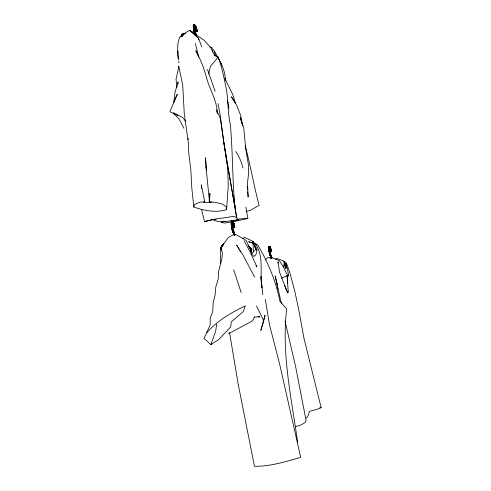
<?xml version="1.0" encoding="UTF-8"?>
<svg xmlns="http://www.w3.org/2000/svg" width="491" height="491" viewBox="0 0 491 491"><rect width="100%" height="100%" fill="white"/><g stroke="black" fill="none" stroke-linecap="round" stroke-linejoin="round"><path stroke-width="0.74" d="M233.912 227.327L234.833 227.137C233.421 227.548 234.532 227.296 233.998 226.081L234.017 227.29C236.312 226.713 232.771 224.755 233.912 227.327L234.845 227.143L233.986 224.203L233.047 221.981L232.531 221.631L232.059 222.042C233.391 227.278 229.26 223.927 232.059 222.042L232.403 222.626L231.525 226.83L232.476 226.652L231.525 226.83L231.365 225.633L232.323 225.529L232.703 231.506L234.551 233.513L234.956 234.784L234.655 234.974L233.225 232.795L232.722 228.027L231.783 228.217L232.446 230.365L234.502 233.372L234.753 234.084L234.225 234.428L233.606 233.698L233.655 231.329L233.188 229.954L232.268 230.23L232.912 231.74L234.36 233.035L233.869 233.477L233.225 232.795L233.403 230.635L232.495 230.942L233.36 230.911L233.188 229.954M233.403 230.635L234.029 235.036C233.115 233.937 235.152 233.36 234.851 234.876C234.225 234.097 231.5 231.138 233.606 231.181C234.575 232.071 233.004 235.22 234.557 234.704C235.164 232.237 232.39 233.741 234.403 235.042L232.961 231.181L232.476 226.652M268.958 246.912C269.847 259.07 268.393 242.542 269.792 247.808C270.553 251.073 271.124 248.385 269.301 247.163C270.547 245.568 270.553 250.226 270.658 251.097L271.357 250.987L271.155 250.036C270.964 254.633 268.509 242.094 271.179 250.066L269.884 247.053L269.068 246.74C267.675 249.047 270.523 251.061 269.129 246.961C270.621 246.734 267.773 251.619 269.424 253.031C269.78 255.007 271.94 255.897 271.836 258.106L271.327 256.265L269.927 254.786L269.584 249.066L268.792 249.213L268.835 247.206L269.43 246.556L270.013 246.832L270.94 249.14L271.271 251.011L270.572 251.128C269.51 249.698 272.21 250.109 270.394 250.207M196.062 34.867L196.332 35.248C195.16 31.307 191.797 24.255 195.277 34.082C195.805 31.142 193.546 26.103 195.056 34.106C194.724 33.983 195.449 31.694 195.062 32.694C193.245 32.995 194.97 29.122 194.013 28.214C194.141 28.429 193.031 27.852 195.344 32.498M269.584 249.066L270.191 255.492L270.707 256.038L271.1 255.67L269.246 252.135L269.24 246.648M271.1 255.67C270.541 254.792 268.037 252.19 270.001 251.957C268.031 251.951 270.032 248.194 269.461 246.666M271.811 258.082L270.068 255.16L270.001 251.957L271.192 258.272L270.928 255.21L270.191 255.492M231.881 226.701L232.151 228.174L231.531 226.799L232.194 229.401L233.79 231.961C231.862 232.949 233.256 228.867 232.734 228.033C231.709 228.34 232.507 233.207 233.606 231.181M271.345 256.689L271.505 258.106C271.652 255.16 269.933 258.106 271.676 257.407C271.106 254.375 269.731 256.719 271.584 258.205L271.179 255.866M195.694 34.499C196.866 33.363 193.988 32.253 194.902 34.063C194.712 32.731 193.804 23.556 193.583 28.588L193.251 25.716L193.644 24.703L194.356 24.556L195.277 25.845L194.491 26.041L193.644 24.703L193.307 27.496C193.172 21.929 198.923 30.233 196.572 31.522L194.982 26.152L193.902 24.673L193.884 25.379L195.946 27.257L196.645 29.073L196.799 30.264L196.019 30.399L195.449 28.282L196.351 28.061L195.479 28.355L194.596 25.428L195.32 25.618L194.448 25.213L193.614 26.864L193.448 28.527L193.288 27.349L194.209 31.964L195.105 31.706L194.866 30.767L193.951 30.976L194.866 30.767M232.961 231.181C232.808 233.164 234.913 231.961 234.311 234.772C234.784 230.334 231.371 232.065 234.956 234.784L234.563 233.912M270.302 247.341L268.945 247.12L269.94 247.765L270.234 247.169L270.529 247.826L270.338 248.133L269.037 247.304L268.755 248.471L269.252 248.661L269.559 247.716L268.767 247.691L269.283 250.962M270.903 249.311C270.118 249.759 270.351 245.021 269.449 248.029C267.509 250.373 270.78 253.534 269.424 247.439C269.872 246.089 269.89 249.44 271.093 250.115M194.921 33.149L195.123 34.321L195.093 31.682L194.276 29.626L195.565 33.161L194.651 33.388M232.476 226.676C232.034 225.271 230.66 225.283 231.451 222.331L232.286 221.613L233.047 221.981L232.716 222.767L231.642 222.257L232.286 221.613L232.955 222.294L234.268 225.087L233.82 225.265L233.421 225.16L232.955 222.294L233.372 222.429L234.268 225.087M268.896 249.293C269.178 246.801 268.958 246.384 270.338 248.133M269.436 248.587L269.455 247.568M269.547 248.464L269.559 247.716M269.043 248.661C269.897 245.119 270.197 247.918 270.535 250.244M270.731 256.989C272.609 257.787 268.147 252.227 270.388 254.019C270.05 254.682 270.259 257.223 271.235 256.001C269.731 255.222 269.467 253.565 269.694 251.993L270.983 255.351L270.584 255.713L269.927 254.786L270.566 254.185L270.216 252.89L269.424 253.031L269.645 253.841L270.4 253.614L269.541 250.858L269.933 252.012C269.449 249.839 268.841 250.079 269.393 249.864M194.129 27.539L194.049 28.57L193.816 25.409L194.105 24.593L194.565 24.697L194.546 25.403L193.27 25.937C193.313 28.067 194.976 25.777 194.105 24.593L193.564 25.409L193.669 27.656M193.614 26.864L193.877 25.544C194.853 25.078 196.836 26.925 195.541 27.49C193.687 27.146 195.841 24.673 196.019 27.109M193.859 24.581L194.258 28.49L194.105 24.593M269.841 254.203C271.106 256.443 270.21 252.853 269.958 254.498C271.517 254.35 269.786 257.437 271.382 258.248C271.142 253.908 269.271 255.529 271.75 258.149C272.026 256.879 270.283 257.284 271.069 258.272L270.952 256.762M271.327 257.327L271.296 258.149L271.155 256.695M231.421 224.804L232.581 222.331L232.261 221.705L231.666 222.607L231.648 224.86M196.29 35.137L195.731 33.627L195.123 33.695L195.301 34.192C196.382 31.933 193.129 30.595 194.841 33.517M234.072 224.049L231.998 222.429L232.059 221.723L233.17 224.356L234.072 224.049L233.372 222.429L234.047 227.302C232.378 224.59 235.042 223.982 234.729 227.167C232.937 227.419 233.004 221.515 234.36 224.982L233.52 223.614L231.998 222.429L231.286 224.694C231.494 221.429 233.004 225.455 232.126 226.774L231.967 225.455L232.924 230.273L233.655 231.329M209.62 199.941L209.933 193.258L209.221 201.764L209.51 202.175L211.198 202.249L203.464 202.574L204.698 201.709L201.267 184.843L201.733 188.513M233.784 234.508L228.37 237.423L220.882 247.728L220.342 258.923L220.717 263.305M233.845 231.795C231.549 231.058 234.999 234.489 233.587 232.139C230.617 229.426 232.489 225.148 232.261 221.705M271.327 256.265L270.633 256.652L270.523 254.08M223.215 245.285L221.785 246.359C221.423 247.188 220.048 249.385 221.367 249.894M232.28 222.914C231.948 224.362 230.574 222.122 232.145 222.73C232.274 225.191 230.874 223.411 232.581 222.331L233.133 222.202L232.403 222.386L231.648 226.836L231.261 223.638L231.654 222.006L232.556 222.583L234.514 226.075L234.336 224.896M194.681 24.802L194.227 24.918L194.411 25.845L196.805 30.172L197.026 31.406C197.407 29.933 194.921 24.667 195.479 28.355M231.893 224.056L232.74 221.779L224.461 223.055L220.932 222.38L225.13 221.263M232.108 223.964L232.403 222.386M195.958 34.235L195.535 34.106L195.528 33.069M231.635 224.056C231.034 222.368 233.507 222.098 233.698 223.448C233.016 224.399 231.918 222.533 232.955 222.294M248.084 245.537L250.919 248.385C251.404 249.146 251.386 253.669 251.134 250.557L251.484 249.962L250.772 248.078L248.415 245.788M270.48 247.992L269.068 246.74M193.399 27.214L193.35 25.207L194.362 25.722L194.958 25.397L194.356 24.556M177.932 83.998L178.123 81.856L175.005 92.376L173.74 102.324L177.245 94.303L169.861 111.813L177.994 115.6M271.603 257.493C270.719 257.112 269.516 254.062 270.786 255.13L271.05 255.829M195.731 33.627L195.713 34.585L196.093 34.609M178.742 66.23L182.726 85.281L184.248 113.292L188.427 143.765L188.716 152.37L190.796 169.469L191.871 188.814L193.859 207.042C204.176 210.627 215.942 213.069 226.59 209.651L228.26 185.678L227.738 168.886L220.25 118.122L216.279 109.653M194.958 25.397L194.123 25.557L193.865 26.852L194.184 25.71L193.362 25.526L193.245 26.624L193.724 25.79L194.976 25.151L194.276 25.219L194.074 26.747L194.319 24.728L193.448 27.606M208.558 73.871L208.718 72.41M249.029 247.452L251.355 249.698L251.288 251.68L251.355 249.698L250.772 248.078L249.52 246.924M251.226 251.84L251.41 250.257M194.368 28.294C195.191 31.08 192.895 29.491 193.92 27.631M269.449 248.029L269.633 246.574M269.559 247.887L269.123 246.82M216.654 324.183L215.672 331.247L210.927 344.608L204.023 338.471L210.24 324.766L210.136 318.15L212.695 311.846L213.241 302.499L215.052 295.3L215.88 286.609L218.188 279.281L218.605 271.419L221.907 258.665L222.472 253.074L220.882 247.728M233.802 224.338L232.28 222.607L232.378 221.932C234.416 221.95 232.666 224.332 231.893 222.196L231.322 222.883L231.721 225.786M283.546 267.036L284.473 261.445L285.529 268.552L283.945 261.157M194.203 25.931L194.442 24.955M193.466 24.998L193.27 25.937L193.632 26.238L194.092 26.121L194.276 25.219L193.466 24.998L194.086 27.152M264.17 319.451L265.036 315.142L260.813 330.375L263.882 320.887L256.455 306.01M193.859 207.042L194.375 204.587L199.88 202.237L204.698 201.709M208.632 73.908L210.406 66.31L216.089 59.706L217.869 56.852L214.592 55.195L210.571 47.474L204.084 40.231L196.155 34.843M232.059 222.042L231.905 224.847M269.614 247.452L269.731 246.973M232.12 224.768L232.531 221.631M194.817 25.317C196.056 26.937 195.013 30.792 196.817 31.479C197.492 30.282 194.927 28.091 194.761 26.514C196.425 25.09 197.032 31.541 195.449 28.282M178.939 66.248L176.024 79.272L176.999 87.447M232.593 222.079L232.403 222.626L233.446 222.632M234.729 227.167C234.643 226.222 231.531 222.503 233.765 223.252M231.408 223.97L231.464 223.288L232.82 222.27L233.698 223.448M221.018 249.778L220.975 247.372C220.981 254.099 219.882 245.058 223.976 243.628M184.524 34.075L185.224 33.179L183.118 33.707C180.559 36.088 179.105 39.298 183.014 33.977L184.726 33.548M233.464 233.378C235.846 231.421 233.47 236.631 232.967 231.795M221.723 245.905L223.43 244.395L221.723 245.905L222.036 246.924M270.529 247.826L270.265 247.525C268.509 246.764 269.068 248.471 269.89 246.887M234.753 234.084L233.28 232.648L233.955 232.053M268.859 248.593L270.013 246.832M270.774 257.088L270.645 256.388L271.376 256.388M250.686 249.299L250.889 248.802L251.484 249.962M181.823 34.953C178.834 41.164 183.757 29.736 183.168 35.094L182.229 35.904L181.664 35.156L183.033 34.45L181.24 36.389M254.35 317.082L252.491 320.911L228.603 333.708M269.51 247.611L269.872 247.102L270.265 247.525M194.289 25.464L194.184 26.582L193.337 26.268M268.767 247.863L269.363 247.347L270.142 248.207M194.681 24.924L193.97 25.796L193.362 25.452L193.528 24.924L194.092 25.127L196.259 28.159M220.876 247.642L221.785 246.359M268.872 248.01L270.062 247.219L269.639 246.783M269.455 246.789L269.369 250.085M194.596 25.428L195.314 27.514M265.459 259.942L267.472 257.72L270.124 257.683M231.329 223.098L232.679 222.478L233.52 223.614M232.581 222.331L232.844 222.012M233.446 230.758C231.488 225.301 232.464 233.955 232.82 229.088M251.662 253.7L254.528 250.588M194.522 32.633L195.056 34.106L194.43 32.725L194.952 32.449M206.901 332.628C217.31 320.598 231.236 312.687 245.347 305.813L243.235 311.619L231.322 321.887L230.69 326.859L218.882 339.453L210.927 344.608M231.795 228.229C230.752 226.738 231.832 221.005 232.347 226.725L231.58 222.135M233.28 223.706L232.716 222.767L231.801 222.914L231.451 222.331M306.194 418.117C308.238 416.54 309.042 413.827 309.262 411.348L316.848 409.426L321.139 407.61L304.046 338.661L298.712 309.502L294.87 291.537L289.96 273.291L287.118 264.723L285.885 263.593M269.424 253.031L270.216 252.89L270.566 254.185M242.689 238.651L244.42 237.331L252.902 241.296L257.155 249.778L255.934 254.633L253.964 256.462L252.086 254.571L250.404 249.459L246.194 240.467L236.895 235.011M232.028 229.334L232.961 229.101M196.234 31.436L197.143 31.332C197.787 29.62 195.08 30.025 196.351 31.363L196.817 31.479L196.357 30.246M269.927 258.1L271.192 257.309L279.373 260.641L283.645 267.411L286.431 273.432L288.788 276.237L287.137 267.675L283.688 261.065L276.82 258.456L275.512 259.168M216.169 218.869L213.794 220.287C221.901 223.301 230.647 220.619 238.902 219.704L230.795 221.079M193.902 24.673L195.277 25.845M270.971 249.219C269.166 248.415 271.511 252.957 270.639 250.097M269.129 246.961L269.553 250.036M281.564 278.293L285.86 276.114L287.591 275.991M196.922 30.209L196.32 27.987M196.658 29.092L195.756 29.319L196.817 31.479L195.811 26.937M270.572 251.128C272.229 251.091 269.283 251.202 270.418 249.176M233.685 226.204L234.514 226.075L233.704 223.086M181.86 35.469L183.168 35.094M268.792 249.109L269.228 252.116M295.441 426.624L300.449 425.231L305.015 422.677L306.12 420.627L295.551 366.378L285.032 321.034M201.555 209.313L204.508 221.607L215.604 219.096L233.606 216.39L236.435 217.421L237.712 219.238L246.077 218.268L247.863 218.501L245.862 207.147M232.452 222.595L231.642 222.257M204.508 221.607L213.849 219.158M231.451 222.57L232.206 222.57M246.126 211.486L250.293 210.406L259.119 205.342C253.865 185.696 250.563 165.559 245.205 145.919M232.476 221.846L247.863 218.501M270.658 251.097L271.1 251.054L270.572 248.286M234.232 227.247L234.25 226.026M319.739 407.88L321.139 407.61M193.362 25.452L194.332 25.526M194.332 25.434L195.449 26.643M234.557 234.704L234.931 234.71M254.252 317.02L260.015 316.904L257.855 316.431M269.927 254.786L270.658 255.302L270.529 254.442M194.123 25.557L193.534 25.182L193.884 25.379M209.221 201.764L215.635 202.415L222.147 204.023L226.29 206.643L226.59 209.651M235.355 234.778L236.159 234.937M194.461 32.793L193.442 28.429L193.822 29.89M209.909 47.007L212.075 47.713L212.658 52.003M253.442 243.327L248.624 241.701L252.853 243.186M254.817 243.794L257.566 244.721C267.945 262.022 275.942 281.073 279.833 300.971L286.67 309.115C281.325 353.864 291.586 398.195 297.632 442.311M216.427 56.361L217.869 56.852M234.477 227.198L232.82 223.436M268.945 247.12L269.541 247.464L271.271 251.011M173.587 112.74L182.775 117.564L185.451 121.081M271.032 251.018L269.559 247.292M269.516 247.482L269.946 248.201M231.893 222.196L232.759 223.135M214.051 54.931L215.702 56.115M194.092 32.811L189.772 30.344L187.556 31.399L179.43 37.408L177.828 44.116L177.558 54.12L178.521 59.841M193.767 25.151L195.222 26.747M285.412 262.182L286.185 262.881L286.658 268.209M221.005 247.961L221.355 248.317M182.229 35.904L182.762 36.444M194.295 31.878L196.136 34.726M255.897 265.748L256.946 266.846L249.987 251.748L244.15 240.731M173.384 112.948L179.111 119.098L183.867 128.212M194.675 26.152L194.068 25.379L196.553 29.141M269.105 247.034L269.381 247.347M254.559 242.793C264.624 255.43 259.475 272.757 261.881 287.616L261.457 282.478M193.951 30.976L195.301 33.406M232.378 221.932L233.563 224.424M193.693 29.81L195.774 33.732M235.741 151.566L237.767 154.487L240.995 161.3L242.965 167.99M193.773 24.894L194.019 26.238M232.188 222.386L233.047 223.706M233.059 232.39L233.63 233.47M269.301 247.163L269.737 247.752M270.13 247.685L269.755 247.274L269.111 247.685L269.154 250.109M270.118 255.295L270.388 255.707M225.351 80.518C225.43 68.826 218.9 59.092 213.364 49.45M232.924 230.273L232.114 228.131L232.531 231.065M239.117 249.459L236.656 245.058L242.984 255.093L254.706 277.182M239.823 250.717L240.522 251.969M269.817 254.442L269.485 252.036L270.173 253.81M233.121 230.162L232.403 228.119L233.219 230.046M194.995 26.76L194.491 26.041M194.804 31.841L194.295 30.878L194.565 31.909M195.614 26.477L194.878 24.931M269.97 253.025L270.326 253.718M224.768 78.272L232.624 94.198L235.649 103.73L231.457 96.782L236.65 105.191L240.756 115.588L242.566 125.702M233.606 233.698L234.176 235.06L233.894 234.127M194.54 30.823L195.001 31.768M232.875 223.601L232.574 223.012M270.922 257.615L270.799 256.867M269.688 247.139L270.345 248.777M233.955 232.353L234.287 233.225M234.109 233.385L233.016 230.574M195.203 26.048L195.768 27.398M194.982 26.152L195.841 28.343M195.234 25.428L195.946 27.257M234.109 232.802L233.44 231.095M233.133 232.206L233.452 233.053M284.584 285.547L287.652 292.967L279.483 272.026L278.01 261.715L278.041 263.139M233.937 232.396L233.243 230.561M233.79 231.642L234.011 232.212M232.777 231.335L233.108 232.225M234.139 232.783L234.471 233.685M233.207 231.095L234.287 233.833M234.047 233.919L232.771 230.653M233.483 233.029L233.814 233.925M232.059 221.723L232.225 222.141M271.05 255.529L271.235 256.001M270.363 255.651L270.909 257.143M232.722 222.398L233.329 224.43M232.894 231.979L233.115 232.55M232.703 231.506L232.943 232.139M233.409 233.219L233.648 233.839M270.246 255.338L270.774 256.725M201.758 46.952L198.56 38.292L189.772 30.344L198.56 38.292L198.8 39.716M195.762 34.082L195.94 34.56L195.915 34.125M271.038 255.786L271.314 256.529M271.167 256.652L270.191 254.019M270.332 254.442L271.302 257.069M270.971 256.725L269.995 254.086M269.989 254.639L270.265 255.375M232.581 230.788L232.912 231.74M195.578 33.584L195.878 34.37M195.357 33.609L195.535 34.106M215.107 91.357L207.49 69.427M195.381 33.032L195.694 33.867M195.154 33.063L195.51 33.989M252.902 241.296L256.149 250.244L252.994 241.449M269.792 247.808L270.154 248.784M232.495 230.942L232.752 231.654M270.473 247.685L270.756 248.464M270.326 247.599L270.694 248.593M270.13 247.593L270.541 248.71M195.97 26.993L196.351 28.061M195.43 26.035L196.075 28.263M195.357 27.048L196.118 29.276M195.185 27.189L195.621 28.38M234.342 233.286L234.661 234.225M234.109 233.293L234.471 234.354M233.679 233.526L233.992 234.44M194.43 32.725L194.694 33.48M270.388 254.019L271.455 256.965M195.314 32.431L195.565 33.161M195.173 32.418L195.486 33.284M269.774 254.332L269.976 254.915M194.712 32.529L195.062 33.492M241.21 292.661L233.673 269.805M193.859 27.103L194.731 30.823M216.758 111.647L217.409 113.624C217.053 100.201 209.295 88.994 206.165 76.412C203.839 67.42 200.175 58.902 195.854 50.702L198.757 57.244L195.4 43.601M232.887 223.239L233.17 224.356M271.1 257.137L269.669 252.896M233.041 229.911L233.36 230.911M232.814 229.929L233.17 231.04M232.562 230.003L232.924 231.126M232.691 231.132L232.139 229.26M233.642 223.853L234.066 225.191M233.194 222.306L233.82 225.265M233.213 224.074L233.593 225.283M233.127 224.227L233.452 225.246M269.97 248.606L270.222 249.434M194.952 31.694L195.252 32.596M194.737 31.737L195.062 32.694M194.497 31.805L194.823 32.774M195.535 28.183L195.903 29.319M270.504 254.313L270.062 252.822M270.351 254.43L269.872 252.847M269.682 253.657L269.958 254.498M234.33 233.925L234.655 234.974M214.297 51.487L215.432 55.403M270.381 248.293L270.928 250.171M270.179 248.36L270.725 250.22M269.884 247.053L270.351 249.471M193.362 25.526L193.546 26.17M232.353 226.646L231.445 222.705M241.946 123.658L240.252 117.441L243.732 127.801L245.678 148.405L245.432 146.551L248.556 165.676L248.636 173.274L247.495 182.738L248.145 197.02L247.703 191.729M232.347 229.18L232.679 230.347M232.446 230.365L231.899 228.18M194.08 30.939L194.344 31.952M269.768 253.08L269.964 253.872M269.504 252.963L269.774 253.878M234.305 226.142L233.869 223.847M233.716 224.952L234.06 226.198M233.833 226.234L233.403 223.939M233.421 225.16L233.698 226.234M196.59 30.325L196.173 27.962M195.958 27.999L196.363 31.528L196.148 30.313M277.458 285.443L275.12 275.844L281.343 303.217M270.418 250.238L270.032 248.477M271.216 250.987L270.713 248.348M221.097 63.118L221.588 65.315M194.283 29.834L194.516 30.878M194.031 29.669L194.27 30.933M232.587 228.039L232.875 229.229M269.878 251.969L270.136 252.957M269.314 252.086L269.577 253.098M231.273 224.565L231.66 226.756M268.755 248.336L269.111 250.981M231.801 222.024L232.323 225.608M269.332 250.895L269.559 252.098M218.047 103.546L220.349 116.054L223.466 139.831M193.767 28.251L194.062 30.976M188.041 138.143L188.305 139.573M227.579 100.6L228.959 108.376M223.73 142.009L236.766 217.998L228.057 168.155M223.589 141.12L226.026 155.905M206.122 167.683L205.477 157.771L206.472 169.929M229.512 332.419L238.27 384.563L254.467 466.278C270.197 466.536 285.676 461.638 300.701 457.379L279.551 363.696L269.479 324.717L265.367 299.455M234.029 223.921L234.189 224.86M178.761 61.277L179 62.707M226.148 156.629L226.388 158.071M226.621 159.507L226.86 160.95M227.1 162.392L227.934 167.437M206.484 170.052L206.024 167.106L209.51 202.175M277.084 283.921L277.881 289.064M234.004 200.31L234.999 207.049L233.968 198.824M231.709 225.486L231.869 226.817M193.607 27.122L193.804 28.607M194.375 28.392L194.16 26.397M249.698 247.268L249.766 247.771M233.949 198.849L234.851 206.367C232.396 179.227 232.734 151.934 230.408 124.763C227.321 111.776 228.573 98.304 225.559 85.274C223.583 75.712 221.619 66.101 218.09 56.968L218.348 59.215M195.59 26.956L196.142 30.405L196.056 29.202M268.835 247.206L269.682 250.889L269.663 249.974M247.212 186.494L247.513 189.465M262.802 294.704L260.979 276.611L261.341 281.012M270.94 249.14L271.032 250.029M287.02 275.647L288.334 292.562M234.716 233.974L234.784 234.68M231.875 224.35L231.979 225.756M287.241 275.733L287.744 283.172M287.235 275.654L287.677 282.202M271.646 257.345L271.695 258.076M269.442 248.207L269.473 249.262M268.859 248.213L268.902 249.017M269.547 248.329L269.577 249.17M252.975 241.597L253.387 252.061M234.084 233.998L234.109 234.864M178.11 51.101L178.258 58.312M271.124 257.382L271.13 258.198M233.784 197.327L233.501 195.087L233.771 197.345"/></g></svg>
